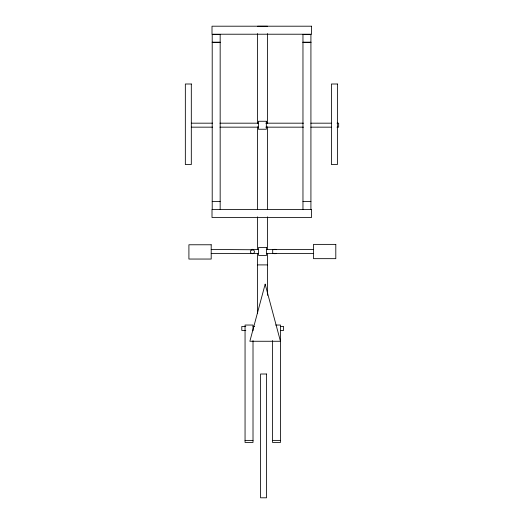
<?xml version="1.0" encoding="UTF-8"?>
<svg xmlns="http://www.w3.org/2000/svg" width="524" height="524" viewBox="0 0 524 524"><rect width="100%" height="100%" fill="white"/><g stroke="black" fill="none" stroke-linecap="round" stroke-linejoin="round"><path stroke-width="0.79" d="M257.592 26.252L267.541 26.252M212.207 42.175L220.165 42.175M302.964 42.175L310.922 42.175M212.207 42.483L220.165 42.483M302.964 42.483L310.922 42.483M191.319 123.179L212.6 123.179M219.969 123.179L258.443 123.179M265.806 123.179L303.462 123.179M310.83 123.179L331.292 123.179M337.024 123.179L338.661 123.179L338.661 127.162L337.024 127.162M191.319 127.162L212.6 127.162M219.969 127.162L258.443 127.162M265.806 127.162L303.462 127.162M310.83 127.162L331.292 127.162M212.207 201.445L220.165 201.393M302.964 201.445L310.922 201.393M211.198 249.483L251.998 249.745M258.627 249.483L252.195 249.483L252.195 250.066M266.664 249.483L313.496 249.483M211.198 253.459L251.998 253.393M258.627 253.459L252.195 253.393M266.664 253.459L313.496 253.459M257.592 264.902L267.541 264.902M275.703 325.044L280.478 325.044L280.478 442.446L272.519 442.446L272.519 340.587M245.808 326.439L241.793 326.439L241.793 330.421L245.808 330.421M253.046 326.439L254.651 326.439M280.373 326.439L283.589 326.439L283.589 330.421L280.373 330.421M245.055 440.389L253.013 440.389M272.519 440.389L280.478 440.389M310.922 209.462L310.922 34.466L302.964 34.466L302.964 209.462M272.696 249.483L272.696 253.459M267.541 33.615L267.541 123.585M267.541 126.854L267.541 209.462M267.541 216.825L267.541 249.542M267.541 253.629L267.541 295.339M257.592 33.615L257.592 123.585M257.592 126.854L257.592 209.462M257.592 216.825L257.592 249.542M257.592 253.629L257.592 313.339M253.013 330.768L253.013 325.044L245.055 325.044L245.055 442.446L253.013 442.446L253.013 340.587M220.165 209.462L220.165 34.466L212.207 34.466L212.207 209.462M251.219 249.732A1.991 1.991 0 0 1 253.642 249.732M273.711 249.732A1.991 1.991 0 0 1 276.135 249.732M276.135 253.288A1.991 1.991 0 0 1 273.711 253.288M265.157 284.185L249.863 341.268L280.451 341.268L265.157 284.185M311.518 26.2L212.01 26.2L212.01 34.217L311.518 34.217L311.518 26.2M191.312 84.004L185.339 84.004L185.339 164.556L191.312 164.556L191.312 84.004M337.391 84.004L331.423 84.004L331.423 164.556L337.391 164.556L337.391 84.004M266.349 121.267L258.384 121.267L258.384 129.232L266.349 129.232L266.349 121.267M311.518 209.502L212.01 209.502L212.01 217.512L311.518 217.512L311.518 209.502M335.799 244.381L313.509 244.381L313.509 258.659L335.799 258.659L335.799 244.381M211.198 244.774L188.909 244.774L188.909 259.046L211.198 259.046L211.198 244.774M266.526 247.452L258.561 247.452L258.561 255.417L266.526 255.417L266.526 247.452M266.526 374.012L260.559 374.012L260.559 497.8L266.526 497.8L266.526 374.012M251.219 253.288A1.991 1.991 0 0 0 254.409 251.965A1.991 1.991 0 0 0 251.671 249.869A1.991 1.991 0 0 0 251.219 253.288"/></g></svg>
